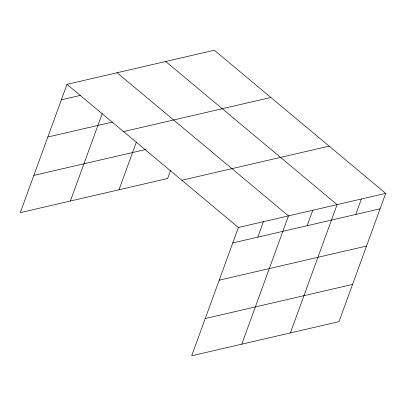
<?xml version="1.0" encoding="UTF-8"?>
<svg xmlns="http://www.w3.org/2000/svg" width="406" height="406" viewBox="0 0 406 406"><rect width="100%" height="100%" fill="white"/><g stroke="black" fill="none" stroke-linecap="round" stroke-linejoin="round"><path stroke-width="0.61" d="M385.7 193.373L238.383 227.492L191.693 355.773L339.01 321.653L385.7 193.373L214.307 50.227L66.99 84.346L20.3 212.627L167.617 178.508L170.627 170.231M70.385 201.026L102.205 113.609M119.004 189.769L136.421 141.907M257.805 237.14L263.428 221.691M241.783 344.171L288.473 215.89L117.08 72.745M307.154 225.711L312.777 210.262M290.397 332.915L337.087 204.629L165.694 61.484M355.768 214.449L361.391 199.001M61.367 99.795L80.302 95.41M47.817 137.03L112.487 122.054M123.551 131.585L270.868 97.465M33.85 175.392L145.318 149.575M181.822 180.254L329.139 146.135M232.76 242.94L380.077 208.821M219.21 280.176L366.527 246.056M205.248 318.537L352.56 284.418M66.99 84.346L238.383 227.492"/></g></svg>
